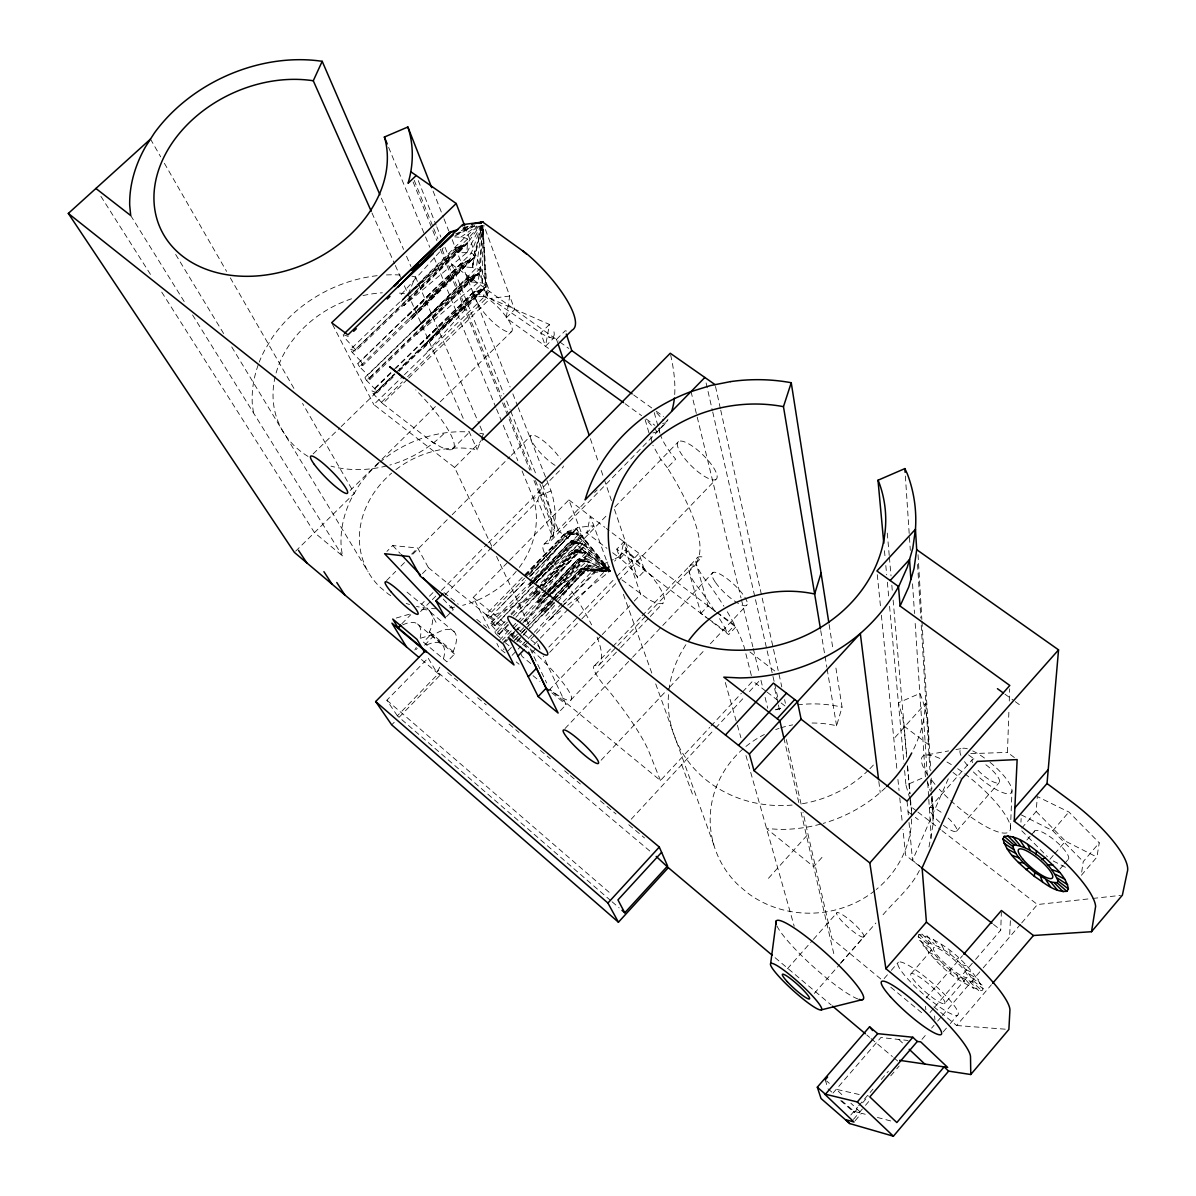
<?xml version="1.0" encoding="UTF-8"?>
<svg xmlns="http://www.w3.org/2000/svg" width="1196" height="1196" viewBox="0 0 1196 1196"><rect width="100%" height="100%" fill="white"/><g stroke="black" fill="none" stroke-linecap="round" stroke-linejoin="round"><path stroke-width="0.75" stroke-dasharray="5 3.75" d="M482.691 225.73L482.631 283.004L395.936 368.293M407.627 376.71L487.43 297.176L485.322 284.558L482.631 283.004L480.284 271.357L479.237 269.429L472.584 267.59L472.764 258.904L474.483 256.961L481.868 225.521M505.116 621.367L494.98 631.787L499.39 634.269L491.616 625.209A5.756 0.987 44.1 0 1 490.599 623.206L532.833 579.851M483.812 296.683L475.111 296.249L472.644 293.678L484.066 288.386L487.43 297.176L483.812 296.683L484.066 288.386L485.755 286.532L482.87 225.715L487.43 297.176L549.442 324.46L545.481 346.272L554.002 337.81M975.592 959.431L1000.753 930.114L1001.351 912.264M1014.372 757.531L1007.466 752.404L1008.931 710.215M1009.26 701.035L1009.678 688.866M1010.471 828.365L1011.995 790.676M1010.366 920.681L1009.588 937.066M480.284 271.357L482.511 225.685L479.237 269.429L417.195 327.106L367.815 375.021L370.013 379.296L365.019 377.383L467.113 278.384L478.968 273.45L480.284 271.357L369.728 377.786M461.133 264.436L469.774 260.279L461.282 263.509L357.903 363.435L362.926 365.378L472.764 258.904L462.538 266.708L410.392 320.334L472.764 258.904L462.015 262.866L461.133 264.436L462.538 266.708L472.584 267.59L474.02 254.912C469.041 249.665 458.457 256.034 455.198 249.351L467.427 243.281L403.755 305.668L466.933 252.55L467.427 243.281L479.476 226.433M1020.936 822.205L1021.145 818.557M414.1 330.559L467.501 280.626L478.968 273.45L478.415 282.301L416.761 334.491L469.4 281.778L478.968 273.45L482.631 283.004L469.4 281.778L467.501 280.626L467.113 278.384L475.649 275.11L414.698 329.917M1021.743 828.11L1036.185 811.486L1037.306 796.581L1068.925 812.024L1099.259 842.851L1096.926 857.083L1081.199 875.502L1083.232 861.598L1099.259 842.851M535.449 480.568L539.62 490.913L537.811 500.631L552.776 537.243C556.529 522.069 555.946 505.773 551.027 490.943L518.317 407.761M928.993 846.962L933.164 823.85L931.295 792.963M927.244 775.262L923.686 719.529L925.898 703.039L893.831 738.754M482.182 225.715L476.292 268.098L417.195 327.106M455.198 249.351L456.05 247.781L464.033 245.016L401.587 300.884M548.441 348.41L506.192 317.867L509.735 296.04L483.946 225.476M472.644 293.678L473.526 292.183L481.121 289.701L472.794 292.796L392.871 370.551M552.776 537.243L554.495 527.78L539.62 490.913L544.045 494.307M472.584 267.59L481.883 225.67M616.613 576.621L639.008 553.344L644.644 570.642L637.722 577.877A20.526 4.814 43.9 0 0 620.081 558.442L623.849 541.818L606.342 528.453M481.779 225.491L474.02 254.912L359.622 366.798L367.815 375.021M812.054 723.027A100.853 94.977 -7.7 0 1 836.602 725.778L842.059 707.15L835.436 664.916M534.433 579.641L570.537 541.13L580.284 537.916L581.45 536.57L576.233 528.692L566.829 531.682L524.82 574.738M546.079 593.336L577.743 559.429L587.326 556.319L588.492 555.034L587.789 553.853L581.002 548.291L574.17 550.31L540.682 584.769M481.42 225.506L471.254 253.283L360.758 361.057L362.926 365.378M918.199 936.438L919.006 934.3C945.139 941.282 970.419 965.082 983.157 988.808L982.006 990.707C955.589 982.663 931.729 960.373 918.199 936.438L928.275 944.556C937.5 960.986 953.93 976.355 972.049 981.781L982.006 990.707M395.951 469.609A90.866 77.65 -26 0 1 477.219 449.816L480.927 440.263M481.54 438.678L483.393 433.894L479.701 425.357M928.275 944.556L928.858 943.106C947.053 948.234 963.767 963.946 972.797 980.451L983.157 988.808M411.887 276.201A125.535 102.572 -25.5 0 1 415.416 276.784L408.12 294.291A103.648 84.677 -25.5 0 0 396.28 292.826M922.101 867.877L912.503 860.328L948.533 778.192M466.933 252.55L481.031 225.237M972.049 981.781L972.797 980.451M919.395 870.479C910.261 889.032 893.412 901.679 880.719 917.556M652.852 432.922L657.262 431.816L667.966 419.691L665.888 423.025L547.873 543.776A51.981 11.302 44 0 0 561.612 576.771A253.343 48.707 45 0 1 591.601 624.85M545.765 616.015L556.514 603.218M557.71 601.797L583.977 570.522L610.274 570.836L590.301 516.209L586.817 532.863L606.91 548.321M538.021 598.807L542.745 593.216M543.911 591.811L576.965 552.627L587.789 553.853L610.274 570.836L564.781 607.508M529.992 580.972L569.7 534.074L580.733 535.345L610.274 570.836L595.249 572.406L564.512 604.204M933.882 1006.853L956.636 1025.51L991.424 984.727M855.08 1120.772L861.494 1113.282L866.801 1114.672M943.181 1031.909L949.086 1024.987M950.282 1023.597L957.368 1015.284A39.797 7.176 41.2 0 0 919.874 972.871A39.797 7.176 41.2 0 0 906.792 977.865A39.797 7.176 41.2 0 0 957.368 1015.284M930.069 1012.474L933.657 1008.288M934.853 1006.897L974.396 960.822M944.481 1003.683A22.5 4.051 41.2 0 0 923.133 979.629A22.5 4.051 41.2 0 0 915.972 982.663A22.5 4.051 41.2 0 0 944.481 1003.683L967.086 977.341A22.41 4.395 41 0 0 945.946 953.197A22.41 4.395 41 0 0 938.412 956.695A22.41 4.395 41 0 0 967.086 977.341M1059.955 869.014L1063.364 865.052M1064.5 863.721L1067.908 859.745M850.819 1114.986L857.547 1107.152M858.728 1105.762L872.975 1089.152M881.288 1079.465L888.404 1071.168M840.653 1100.664L854.288 1112.489L857.846 1108.333M862.585 1102.817L868.505 1095.91M853.451 1119.381L864.274 1106.748M865.47 1105.343L870.284 1099.722M890.736 1075.847L895.55 1070.241M896.746 1068.835L899.153 1066.025M921.996 1039.339L926.81 1033.718M931.624 1028.112L934.031 1025.301M937.634 1021.085L941.222 1016.884M942.418 1015.494L982.006 969.268M983.202 967.878L1020.487 924.329M1021.698 922.923L1037.44 904.535L1090.991 898.63M926.078 998.032L962.526 955.664M1049.953 859.251L1053.527 855.08M1054.723 853.69L1065.487 841.192L1096.926 857.083M1021.354 814.91L1052.779 830.727L1068.925 812.024M833.044 1093.039L880.914 1037.515L908.063 1040.475M911.143 973.679L933.792 947.531M1026.856 840.041L1030.264 836.094M1031.4 834.778L1034.824 830.846M884.143 978.582L890.078 971.75M891.274 970.375L898.39 962.182M543.896 611.874L582.826 567.592L591.796 564.348L610.274 570.836L576.233 528.692L577.713 527.451L593.769 525.732L586.817 532.863L585.023 533.057M840.519 963.169L875.891 923.028M814.282 993.428L839.622 964.529M840.833 963.154L863.766 937.021A18.09 3.259 41.7 0 0 845.961 917.108A18.09 3.259 41.7 0 0 841.341 920.561A18.09 3.259 41.7 0 0 863.766 937.021M956.501 831.28L999.153 782.662M479.222 225.969L467.651 239.065L404.054 297.789L464.631 237.675L478.52 225.64M536.077 594.517L575.769 549.577L585.577 553.045L549.009 591.766M787.446 968.73L812.174 940.774M813.415 939.368L836.901 912.802M929.785 807.734L972.483 759.415M529.215 575.141L568.459 530.919L578.475 534.522L532.205 583.319M426.987 352.117L484.066 288.386L473.197 295.098L420.409 344.508M821.996 857.383L813.669 866.711L766.591 828.574L779.777 829.426A141.397 129.362 -10.9 0 0 821.398 823.895M768.46 878.313L808.018 834.27M401.123 294.62L443.327 247.841M459.189 252.177L467.427 243.281L455.751 250.771L401.004 301.586M715.343 611.425L623.849 541.818L616.807 549.099L728.708 634.628L735.764 627.018L734.748 625.119A214.443 51.144 44.3 0 0 725.658 609.093M600.99 635.883L549.771 689.464L660.461 780.54L709.751 727.362M711.007 726.002L741.356 693.276M742.611 691.916L752.718 681.017L765.649 691.004M631.219 819.2L714.326 729.47M715.582 728.11L744.435 696.969M749.444 691.542L760.731 679.358L762.928 688.373M541.16 611.291L551.147 600.676M552.388 599.346L581.854 567.921L610.274 570.836L581.45 536.57L536.107 582.631M561.896 603.397L527.421 639.471M563.167 602.051L592.439 570.926L610.274 570.836L580.284 537.916L536.092 583.439M560.52 608.017L549.158 620.111L563.361 608.659M561.776 606.671L594.606 571.703L610.274 570.836L584.665 544.972L580.284 537.916L582.601 544.001L610.274 570.836L581.42 569.73L581.077 568.848L610.274 570.836L583.424 547.424L581.002 548.291L585.577 553.045L573.99 550.878L533.326 593.978M601.125 760.208L668.459 688.462M669.73 687.102L705.296 649.204M710.379 643.792L747.231 604.533M523.833 621.173L587.789 553.853M700.946 613.399L708.047 605.849L696.341 564.019L688.956 571.778L700.946 613.399L706.866 617.689M423.952 345.375L474.722 291.675M525.223 576.053L566.829 531.682L578.475 534.522L576.233 528.692L529.394 577.04L577.713 527.451L529.514 576.711M522.248 577.384L486.099 614.415L490.554 616.867L546.168 590.824M536.077 582.557L580.733 535.345M537.273 602.679L544.823 594.666M547.753 593.096L502.35 640.114M529.29 585.068L533.147 581.002M565.005 728.558L631.383 658.562M632.654 657.217L713.07 572.406M411.185 316.97L463.241 262.343M541.429 610.334L581.854 567.921L610.274 570.836L554.495 527.78M554.346 602.216L531.159 626.33M555.632 600.87L591.586 563.137L610.274 570.836L581.42 569.73M594.965 665.275L611.515 647.903M612.786 646.573L640.802 617.166M642.073 615.835L697.956 557.172M660.461 780.54L648.456 750.445A217.597 37.569 44.1 0 0 609.332 691.408A45.926 8.821 43.4 0 1 598.598 665.619L616.508 646.812M617.794 645.466L702.112 556.902A45.194 11.96 43.2 0 0 709.796 585.307A214.443 51.144 44.3 0 1 723.909 606.252M560.431 710.633L566.171 704.594L543.223 655.976M570.746 700.138L619.483 648.89M620.769 647.544L648.98 617.869M650.265 616.523L663.092 603.038M470.85 281.972L478.968 273.45L468.294 281.389L366.634 380.552L374.841 388.82L376.904 392.946L371.941 390.913L391.555 371.821M540.099 591.572L515.939 616.493M541.369 590.241L584.665 544.972M546.467 592.409L537.542 601.738L546.961 592.872M547.738 591.063L578.341 559.04L591.586 563.137L591.796 564.348L559.489 597.731M552.971 600.556L528.617 625.837M554.226 599.241L589.583 562.195L584.62 557.366L548.306 591.601M602.261 634.538L632.998 602.38M634.269 601.05L640.667 594.352L625.418 549.891L614.565 561.133M533.595 592.962L537.452 588.925M538.738 587.595L574.783 549.921L585.577 553.045L574.17 550.31L574.349 551.79L576.965 552.627M542.715 585.636L582.601 544.001L577.533 538.992L529.559 584.067L571.15 540.727L582.601 544.001L570.716 542.55L570.372 541.683L582.601 544.001L572.122 540.383M525.463 574.977L567.457 531.263L578.475 534.522L573.781 529.574M547.992 592.962L537.841 603.517L545.615 595.638M549.263 591.631L578.475 561.268L589.583 562.195L579.298 558.711M521.232 633.312L551.805 601.648M553.06 600.332L581.989 570.193L583.977 570.522M545.271 612.427L554.286 603.038L528.512 629.739M559.444 597.671L590.361 565.514L610.274 570.836L588.492 555.034L550.609 593.665M548.829 647.066L615.342 577.952M549.682 652.358L580.598 620.201M581.884 618.855L715.851 479.491A26.671 7.983 44.2 0 0 694.188 447.424A26.671 7.983 44.2 0 0 681.75 454.555A26.671 7.983 44.2 0 0 715.851 479.491M529.873 585.92L533.76 581.899M535.061 580.568L571.299 543.029L579.298 543.567L533.625 584.5M542.894 585.532L574.947 552.268L582.721 552.761L574.349 551.79M537.467 595.055L540.024 592.409L515.895 617.271M533.969 644.719L539.082 639.412M540.368 638.081L568.504 608.899M569.789 607.568L609.452 566.441M532.325 652.283L536.002 648.456M501.288 605.849L525.672 580.688M550.354 594.576L521.307 624.566M551.625 593.261L587.326 556.319L610.274 570.836L581.256 568.294L554.705 595.713M505.878 641.699L509.75 637.692M511.036 636.362L520.081 627.033M525.253 621.696L551.087 595.04M552.373 593.709L589.837 555.049L568.877 499.898L509.406 560.565M513.832 637.931L518.974 632.624M520.245 631.309L525.388 626.001M526.674 624.671L553.449 597.028M514.818 639.935L519.946 634.628M514.4 640.518L520.858 633.85M522.159 632.52L527.331 627.167M516.971 640.996L522.129 635.659M523.414 634.329L529.873 627.661M507.896 651.043L511.768 647.051M516.926 641.714L527.227 631.069M512.067 655.378L521.022 646.094M522.308 644.779L526.15 640.802M524.865 645.257L535.09 634.672M536.376 633.342L563.241 605.535M612.651 552.731L620.081 558.442L627.063 551.207L623.849 541.818L626.898 551.236A20.496 4.919 43.9 0 1 638.589 562.045L640.189 563.959A20.496 4.919 43.9 0 1 644.644 570.642L645.167 571.942M511.44 614.864L539.396 586.1M500.152 637.812L496.026 633.835L507.388 622.129M513.368 615.94L536.286 592.349M499.405 633.506L508.3 624.342M499.39 634.269L508.27 625.119M499.315 640.279L510.991 628.244M512.292 626.913L516.179 622.892M517.479 621.561L577.743 559.429L589.583 562.195L577.578 559.967L579.312 561.507L586.324 561.791L548.306 595.997M714.789 611.096A214.667 50.157 44.3 0 0 702.441 593.052C696.64 585.412 688.941 577.578 688.537 567.457L690.451 565.05L694.577 564.826A249.501 64.808 45.5 0 0 667.383 467.786L675.68 459.234A51.039 15.279 44.2 0 1 660.476 434.955M503.68 641.953L506.207 639.367M507.463 638.066L512.501 632.863M503.695 642.73L506.222 640.129M511.245 634.941L513.757 632.34M515.013 631.054L520.051 625.867M511.17 635.076L516.089 630.008M490.554 616.867L526.808 579.686M421.47 659.534L436.675 672.361L440.532 668.415M420.424 638.275L436.091 633.461A32.8 14.905 -49.7 0 1 453.09 651.551L454.51 654.077L446.96 661.822L423.414 642.117L430.949 634.448L429.469 631.892A32.561 15.264 -49.7 0 0 420.917 609.87M610.648 900.543L397.356 715.806L438.872 673.213L650.534 851.627M391.69 724.851L394.231 722.249M399.329 717.017L440.068 675.217L438.872 673.213M534.134 578.505L570.537 541.13L582.601 544.001M491.616 625.209L530.919 584.635M490.599 623.206L495.024 625.643L533.521 585.263M495.024 625.643L533.491 586.115M510.916 613.907L607.045 515.057M614.849 507.044L678.491 441.608M397.356 715.806L386.861 700.213L427.914 658.278M544.09 544.18L586.817 500.466M594.576 492.528L597.178 489.882M494.995 624.835L487.191 616.538L524.536 578.251M446.497 616.643L453.299 609.706L449.935 603.487M416.163 649.503L417.255 648.411M424.565 645.212L436.091 633.461M489.269 628.662L473.197 597.492L508.106 561.881M541.474 602.993L549.308 594.995M436.032 622.324L429.454 610.633L431.831 608.211M445.181 594.651L492.154 546.976M493.455 545.66L537.811 500.631M401.811 623.774L410.736 614.729M421.605 604.144L424.221 601.483M429.469 596.176L433.401 592.199M420.558 611.56L430.994 600.99M432.309 599.659L436.211 595.698M441.429 590.405L487.086 544.135M488.387 542.82L562.733 467.457A22.5 5.621 44.9 0 0 563.316 465.977M546.916 594.322L579.312 561.507M541.743 612.128L582.841 570.417M422.472 573.602L428.392 567.637L417.718 548.007L392.737 545.555L386.936 551.371M532.444 583.334L572.151 543.283L579.298 543.567L570.372 541.683M543.089 585.591L575.799 552.507M423.115 348.499L484.066 288.386L474.005 295.861L399.673 368.727M569.7 534.074L568.519 533.954L525.821 576.935L567.637 533.715L575.56 534.208L567.024 533.207L566.65 532.265L578.475 534.522M411.663 554.092L417.718 548.007M386.517 580.598L395.712 571.374M400.959 566.097L404.906 562.15M412.784 554.241L450.877 515.999M452.193 514.684L509.989 456.663M511.29 455.347L530.994 435.568M491.78 546.318L454.585 467.457L480.762 441.339M396.429 372.285L485.322 284.558L482.84 225.715M408.658 378.13L490.3 298.447L540.816 332.996A28.54 8.267 46.1 0 0 548.65 336.958L556.514 339.38L565.2 330.754L566.5 331.083M452.088 449.427L469.221 432.399M549.442 324.46L540.816 332.996L545.481 346.272M350.189 490.495L380.657 460.505M381.987 459.189L438.932 403.097M440.263 401.796L511.783 331.352M295.651 551.177L354.3 493.35L302.558 403.426M506.192 317.867L514.669 309.54L509.735 296.04L490.3 298.447M407.358 379.401L382.675 403.575L373.586 394.142A7.52 1.57 45.7 0 1 371.941 390.913M409.092 318.928L462.538 266.708M484.066 288.386L396.609 373.75M454.585 467.457L373.81 404.592L403.112 376.007M404.442 374.707L489.687 291.57L465.394 227.689M381.584 402.14L402.424 381.808M374.841 388.82L394.62 369.579M373.586 394.142L394.456 373.81M376.68 391.511L395.114 373.571M313.158 453.867L339.873 427.854M341.204 426.553L397.266 371.956M398.612 370.655L476.038 295.233M376.904 392.946L395.293 375.036M370.013 379.296L478.968 273.45M420.349 343.805L473.526 292.183M414.025 329.842L467.83 277.771M360.758 361.057L352.357 352.581A7.535 1.615 46.1 0 1 350.652 349.262L456.05 247.781M350.652 349.262L355.69 351.086L355.376 349.486L468.757 241.099L467.651 239.065L464.631 237.675L454.764 236.898M352.357 352.581L456.573 251.579L467.427 243.281L355.69 351.086M407.522 315.445L462.015 262.866M425.372 344.089L485.755 286.532M412.59 315.55L474.483 256.961M407.597 316.192L461.716 265.916L472.764 258.904L463.674 267.112M538.798 604.548L546.946 597.208M455.751 250.771L464.033 245.016L455.332 248.439M460.834 237.137L476.86 226.059M467.501 280.626L475.649 275.11L466.963 279.266M942.657 966.443L945.064 965.187M955.903 959.536L958.474 958.205M454.884 236.016L474.513 226.149M456.603 234.326L474.543 225.88M547.858 590.047L613.354 559.504M615.043 558.726L618.407 557.157M455.616 233.968L474.229 225.76M909.857 798.554L905.955 785.204L925.375 776.727L915.015 620.978M519.318 567.412A90.866 77.65 -26 0 0 533.924 500.063L533.446 498.538L551.027 490.943M461.237 230.708L472.794 226.044M462.523 229.109L472.599 225.566M463.315 228.301L470.357 226.014M775.726 709.677L782.857 707.509M463.196 227.883L470.282 225.76M396.235 618.033L410.258 613.952M775.651 709.871L782.692 707.897M927.887 775.083A57.348 15.055 40.7 0 1 926.616 754.93L948.607 750.909M955.948 749.563L963.273 748.218M1092.83 898.435L1120.532 895.385M970.778 753.644L1007.466 752.404M956.636 1025.51L1005.268 1029.188M589.643 570.656L595.249 572.406M577.907 560.804L586.324 561.791L577.578 559.967M348.275 336.495L343.865 334.745M926.616 754.93L933.418 755.992A57.348 15.055 40.7 0 1 942.523 759.684M587.969 566.336L610.274 570.836L584.62 557.366M934.928 959.147L939.727 960.164M961.39 964.709L966.518 965.785M859.221 1094.504L836.258 1089.302L842.896 1095.611M841.67 1100.649L853.989 1111.308L861.494 1113.282L850.864 1103.19M877.401 1117.453L893.307 1121.624M568.519 533.954L567.024 533.207M572.151 543.283L570.716 542.55M928.231 952.061L935.108 955.275M966.099 969.717L973.439 973.14M1053.242 860.956L1068.043 868.655M382.675 403.575L431.352 441.339A29.018 6.234 45.4 0 0 438.827 445.824L440.278 446.676A66.258 14.397 45.6 0 0 452.208 437.616A66.258 14.397 45.6 0 0 415.745 389.896M431.352 441.339L438.827 445.824M922.998 945.647L931.52 950.865M969.732 974.217L978.732 979.718M621.965 579.881L648.217 599.151A50.337 11.99 43.9 0 0 650.355 574.842L625.418 549.891M919.575 940.325L929.172 947.202M972.019 977.88L982.051 985.056M451.864 264.391L558.457 341.01M559.937 342.071L568.818 348.455M633.641 394.964L651.745 407.956M625.03 403.695L641.609 415.655M708.047 605.849L715.462 611.201M716.957 612.277L734.748 625.119L727.572 632.744L728.708 634.628M656.185 411.17L663.541 416.492M1004.894 694.114L1013.819 700.587M1015.299 701.663L1019.725 704.893M708.346 618.766L727.572 632.744A214.667 50.157 44.3 0 0 718.392 616.777M646.094 418.899L654.885 425.313M968.566 754.87L974.381 759.236M921.234 625.433L928.365 744.495A134.789 124.563 -10 0 0 921.727 697.926L919.829 693.456L898.405 702.785L902.681 717.226L903.892 726.032L928.365 744.495L929.89 769.536M952.988 772.452L960.253 777.953M716.808 612.531L735.764 627.018L737.229 630.068A214.443 51.144 44.3 0 1 744.331 647.679L751.402 675.755M568.877 499.898L604.892 527.346M749.967 651.984L775.053 671.195M767.085 692.11L777.146 699.884M781.123 702.964L784.935 705.924M916.51 810.978L910.963 806.687L910.485 801.185M917.9 812.054L940.505 829.531M941.97 830.667L1037.44 904.535M908.033 811.68L913.879 816.225M915.344 817.361L918.259 819.619M919.739 866.323L905.566 855.155L902.95 829.291M993.517 924.418L1000.753 930.114M505.041 652.866L499.405 648.367L496.878 643.448M517.315 628.752L538.469 645.915L540.054 649.264M473.197 597.492L507.822 625.598M490.749 616.658L530.127 648.695A51.069 8.806 43.9 0 1 570.283 693.889A51.069 8.806 43.9 0 1 549.771 689.464M428.392 567.637L526.345 647.35L524.087 642.701M530.77 663.541L522.189 656.529L519.782 651.671M444.03 592.603L458.247 604.219M476.711 619.334L486.667 627.466M505.131 642.581L509.391 646.064M516.268 661.941L519.064 664.229M533.027 675.695L540.009 681.436M551.894 692.873L566.171 704.594M880.794 978.986L831.938 938.681L803.009 812.413M890.781 987.223L923.611 1014.313M407.044 592.125L429.454 610.633M430.336 612.068L454.226 631.817M378.474 463.495A110.047 94.05 -26 0 0 357.096 488.357L350.832 499.554A110.047 94.05 -26 0 0 341.219 547.349L342.46 555.916L314.458 532.624L160.772 290.613M429.469 631.892L453.09 651.551M430.949 634.448L454.51 654.077M417.524 623.983L441.384 643.867M447.723 672.556L457.709 680.943M477.667 697.716L486.234 704.907M509.048 724.088L519.019 732.475M540.413 750.445L550.399 758.832M564.647 770.822L568.937 774.425M570.357 775.621L580.344 784.008M600.302 800.782L615.985 813.968M628.812 824.747L644.509 837.933M775.083 957.682L831.145 1004.924M866.756 1034.959L869.612 1037.351M871.032 1038.562L892.395 1056.576M893.831 1057.772L898.106 1061.375L897.897 1060.09M428.303 658.353L436.675 672.361L440.068 675.217M826.6 1080.975L829.351 1083.352M386.861 700.213L610.902 893.831M612.068 901.769L619.124 907.884M827.991 1088.809L832.102 1092.352M919.006 934.3L928.858 943.106M948.129 818.094L949.818 819.679A17.82 4.395 40.9 0 1 956.531 831.265A17.82 4.395 40.9 0 1 943.39 825.345M898.839 1039.459L902.726 1043.151M921.967 934.046L930.922 942.971M969.836 981.781L978.732 990.662M1036.185 811.486L1065.487 841.192M1052.779 830.727L1083.232 861.598M1021.818 830.801L1047.382 856.665M392.737 545.555L400.301 553.584M443.208 599.017L453.299 609.706M656.694 412.844L663.586 420.484M657.262 431.816L645.765 419.093M926.915 935.735L934.33 944.152M966.323 980.481L973.574 988.703M667.383 467.786L660.132 458.412L652.881 445.196M934.973 784.352L930.428 778.417L931.191 791.139M933.523 939.279L938.875 946.604M961.748 977.954L966.891 984.996M355.376 349.486L345.001 338.184A7.924 1.719 46.2 0 1 343.192 334.641M100.898 196.323L150.786 274.901M130.708 215.549L184.707 302.364M192.571 314.982L342.46 555.916M175.663 254.464L224.011 334.177M231.74 346.93L368.069 571.718M150.472 139.08L160.683 156.84M164.39 163.284L226.597 271.402M230.305 277.861L295.173 390.584M332.488 324.385L373.81 404.592M941.372 944.451L944.242 950.162M956.441 974.396L959.177 979.808M511.768 635.48L513.368 638.724M530.127 648.695L546.632 682.946M496.534 556.394L529.783 626.868M537.692 643.642L540.069 648.681M371.986 212.948L394.575 263.778M395.323 265.482L400.6 277.337M404.368 285.814L463.704 419.392M468.952 431.233L477.219 449.831M381.389 198.117L403.575 249.426M406.535 256.258L410.976 266.514M415.416 276.784L478.953 423.653M388.625 147.377L424.819 235.178M425.537 236.898L429.798 247.228M434.058 257.544L495.817 407.313M496.534 409.032L517.823 460.669M522.084 471L533.446 498.538M414.235 180.327L433.042 226.911M433.744 228.645L437.915 238.991M442.101 249.351L501.303 396.011M504.099 402.917L508.973 414.997M509.675 416.716L531.263 470.207M413.113 181.956L436.869 240.635M440.367 249.261L501.857 401.123M502.559 402.858L529.813 470.163M533.999 480.508L554.271 530.561M418.286 180.656L436.106 225.087M436.779 226.791L440.89 237.047M445.002 247.303L503.845 394.037M506.611 400.959L510.079 409.6M510.782 411.319L536.421 475.29M539.889 483.932L558.786 531.099M433.101 191.121L443.327 217.119M444 218.853L448.769 230.978M452.178 239.649L510.124 386.966M512.86 393.888L517.629 406.027M681.705 764.678L692.559 794.443M623.37 594.292L652.538 675.112M655.707 683.903L713.877 845.064M616.807 549.099L620.081 558.442M590.361 438.678L598.209 461.656M601.214 470.506L603.636 477.578M604.234 479.342L611.47 500.556M614.475 509.406L637.722 577.877M556.514 339.38L557.635 342.669M825.225 1079.779L827.542 1087.299M645.122 419.572L649.637 435.239M725.299 682.482L736.885 723.46M737.394 725.239L740.922 737.708M745.945 755.528L794.204 926.242M654.227 412.545L658.099 426.568M658.592 428.318L660.043 433.58M853.989 1111.308L854.288 1112.489M691.034 391.6L741.012 597.91M741.445 599.734L752.852 646.782M753.286 648.591L759.415 673.931M765.111 697.403L767.727 708.226M783.858 738.007L799.391 805.072M801.066 812.323L834.449 956.456M774.634 688.567L777.968 703.128M778.387 704.952L780.061 712.248M786.31 739.562L801.335 805.132M706.103 382.929L712.308 410.183M712.726 411.992L774.246 681.989M774.634 683.723L777.789 697.552M715.507 386.472L720.321 408.329M720.725 410.153L778.192 670.582M779 674.23L781.795 686.938M784.606 699.645L785.413 703.278M820.74 630.621L824.702 654.406M825.016 656.245L826.84 667.219M827.139 669.057L836.587 725.793M829.112 624.506L832.85 648.382M910.081 800.184L911.487 810.454L910.186 795.549M253.447 412.829L252.266 403.441A125.52 102.557 -25.5 0 1 258.62 363.734M878.821 781.451L880.211 792.559M650.923 436.495L651.641 442.191M877.281 574.678L880.63 607.867M881.362 615.237L896.985 770.164M897.927 779.403L899.048 790.481M899.781 797.882L902.203 821.906M925.51 1006.329L925.824 1009.768M884.457 550.713L885.145 558.128M885.817 565.559L886.67 574.827M887.357 582.243L888.718 597.073M889.57 606.357L903.952 763.227M904.625 770.553L905.955 785.204M907.061 801.156L908.362 815.283M909.02 822.489L912.503 860.328M887.283 533.102L889.226 555.437M889.39 557.291L891.02 575.904M891.827 585.218L892.47 592.663M893.128 600.108L906.777 756.47M907.585 765.769L910.021 793.696M903.892 726.032L906.628 757.188M907.435 766.352L909.842 793.845M934.614 1016.017L934.898 1019.695M905.372 476.038L909.319 535.494M909.453 537.348L910.32 550.369M912.533 583.812L914.521 613.548M927.722 782.692L928.664 797.568M928.784 799.421L931.28 838.441M918.035 554.69L921.847 619.468M921.967 621.307L930.787 770.777M931.221 778.103L931.878 789.091M932.312 796.416L933.074 809.244M917.571 564.452L920.8 618.033M949.878 950.91L950.043 954.572M950.76 970.046L950.91 973.484M911.487 810.44A100.853 94.977 -7.7 0 1 911.696 817.317M911.666 819.051A100.853 94.977 -7.7 0 1 876.264 889.495M874.844 890.646A100.853 94.977 -7.7 0 1 748.532 893.681L739.023 885.773A100.853 94.977 -7.7 0 1 764.379 734.494M775.681 729.575A100.853 94.977 -7.7 0 1 779 728.409M780.689 727.871A100.853 94.977 -7.7 0 1 792.694 724.881M873.349 765.051A116.745 106.788 -10.9 0 1 869.612 769.013M868.311 770.299A116.745 106.788 -10.9 0 1 798.749 804.295M792.111 805.058A116.745 106.788 -10.9 0 1 668.594 693.276M668.953 689.957A116.745 106.788 -10.9 0 1 687.939 641.699M542.491 484.724A436.032 91.569 47 0 1 547.873 543.776M377.159 275.678A125.535 102.572 -25.5 0 0 271.656 338.498L264.316 350.862A125.52 102.557 -25.5 0 0 259.233 362.104M386.443 274.931A125.535 102.572 -25.5 0 1 401.123 275.05M366.634 380.552A7.34 1.54 45.8 0 1 365.019 377.383M797.553 704.848A122.156 115.04 -7.7 0 1 842.059 707.15M516.194 571.404A90.866 77.65 -26 0 1 462.658 605.34M454.615 607.12A90.866 77.65 -26 0 1 449.756 607.882M436.57 608.719A90.866 77.65 -26 0 1 416.477 606.432M409.555 604.533A90.866 77.65 -26 0 1 406.206 603.382M390.703 595.623A90.866 77.65 -26 0 1 387.908 593.709L380.149 587.266A90.866 77.65 -26 0 1 391.645 473.108M443.686 433.864A103.648 84.677 -25.5 0 1 389.851 465.065M386.652 465.917A103.648 84.677 -25.5 0 1 330.993 466.156M307.985 456.394A103.648 84.677 -25.5 0 1 276.156 372.823A103.648 84.677 -25.5 0 1 352.566 298.462M363.001 295.591A103.648 84.677 -25.5 0 1 382.361 292.796M379.73 462.404A110.047 94.05 -26 0 1 468.847 431.98M479.805 433.251A110.047 94.05 -26 0 1 483.378 433.909M553.942 331.815A28.525 8.267 46.1 0 1 548.635 336.943M503.965 649.697A5.816 0.972 44 0 1 503.546 648.875M923.686 719.529A141.397 129.362 -10.9 0 1 912.503 751.432M885.474 787.745A141.397 129.362 -10.9 0 1 823.162 823.401M496.026 633.835A5.92 1.002 44.1 0 1 494.98 631.787M939.862 822.414A17.82 4.395 40.9 0 1 929.486 808.197A17.82 4.395 40.9 0 1 942.852 813.534M985.863 764.737A17.701 4.904 40.6 0 1 998.615 782.961A17.701 4.904 40.6 0 1 976.071 768.131M972.512 762.674A17.701 4.904 40.6 0 1 976.041 759.251M990.049 762.345A33.339 9.239 40.6 0 1 1010.5 793.292A33.339 9.239 40.6 0 1 972.901 771.435M967.594 765.604A33.339 9.239 40.6 0 1 964.395 761.448M960.881 755.364A33.339 9.239 40.6 0 1 967.37 748.801M972.752 750.909A33.339 9.239 40.6 0 1 984.532 758.1M487.191 616.538A6.04 1.046 44.2 0 1 486.099 614.415M597.088 637.094A253.343 48.707 45 0 1 598.598 665.619M857.831 998.944A58.514 9.269 42 0 1 810.918 964.529A58.514 9.269 42 0 1 776.144 923.985M359.622 366.798A7.714 1.645 45.9 0 1 357.903 363.435M659.654 431.965A51.039 15.279 44.2 0 1 659.445 427.809M662.644 423.519A51.039 15.279 44.2 0 1 665.888 423.025M426.703 645.063A32.711 14.875 -49.5 0 1 442.221 662.135M439.814 667.219A32.711 14.875 -49.5 0 1 436.675 672.361M402.693 624.94A32.486 15.234 -49.4 0 1 420.2 637.528M416.268 647.425A32.486 15.234 -49.4 0 1 414.818 649.996M670.627 354.883A427.839 123.457 48.3 0 1 674.649 395.173M555.064 465.349A22.5 5.621 44.9 0 1 532.908 443.163A22.5 5.621 44.9 0 1 537.946 437.123A22.5 5.621 44.9 0 1 560.401 458.95M931.385 796.611A122.127 115.025 -7.7 0 1 933.164 823.85M927.079 780.868A122.127 115.025 -7.7 0 1 930.219 791.303M957.682 768.699A57.348 15.055 40.7 0 1 1009.334 831.519A57.348 15.055 40.7 0 1 939.294 789.24M946.993 762.046A57.348 15.055 40.7 0 1 953.347 765.844M1034.092 832.237A22.036 5.89 39.9 0 1 1056.576 841.909A22.036 5.89 39.9 0 1 1065.965 860.088M537.766 590.854L533.924 594.846L537.841 590.884M583.424 547.424L545.137 587.116L584.889 546.228L583.424 547.424M478.34 304.442A25.445 7.041 46.2 0 0 510.079 332.219A25.445 7.041 46.2 0 0 493.47 303.022A25.445 7.041 46.2 0 0 478.34 304.442M715.627 582.587A23.606 6.249 43.2 0 0 746.05 605.669A23.606 6.249 43.2 0 0 727.228 578.789A23.606 6.249 43.2 0 0 715.627 582.587"/><path stroke-width="1.5" d="M963.737 954.259L1001.411 910.485L1033.419 935.511L1091.5 931.714L1095.626 906.374A75.662 19.42 40.1 0 0 1037.41 838.77L1014.238 821.218L1017.138 759.58L977.296 761.418L961.719 779.059L922.101 867.877L926.422 922.146L885.892 968.715L908.796 987.537A79.848 13.47 41.4 0 1 970.509 1056.89L970.778 1074.516L948.622 1071.123L944.137 1066.892L896.836 1122.551L869.821 1096.911L917.302 1041.477L920.681 1041.851L947.681 1067.415L899.691 1060.344M1034.405 876.414C1022.341 865.844 1007.331 855.155 1002.966 838.949L1004.192 836.348C1020.083 834.838 1033.03 849.01 1045.065 857.622C1054.065 866.711 1066.01 875.681 1068.402 888.942L1066.862 891.319C1054.483 892.575 1044.183 882.648 1034.405 876.414L1034.719 872.512C1026.392 865.216 1015.987 857.846 1013.027 846.633L1013.894 844.869C1032.537 847.217 1050.895 863.871 1058.071 881.048L1057.04 882.708L1050.776 882.095L1034.719 872.512M1036.14 854.751L1036.469 850.595M1014.238 821.218L1047.023 783.53L1058.55 649.862L916.689 549.667L915.463 529.245A169.01 147.975 -13 0 0 907.301 473.81L904.879 468.593L877.999 480.239L883.784 543.298M464.736 225.969L456.214 203.514L416.238 175.528L408.045 183.287C413.532 165.108 413.921 145.06 407.866 127L384.365 137.047L384.977 138.826A121.289 92.795 -25 0 1 271.866 274.048A121.289 92.795 -25 0 1 155.854 180.103A121.289 92.795 -25 0 1 313.277 80.76L322.202 61.325L379.909 194.694M770.643 963.498L776.279 920.905M916.689 549.667L914.058 568.414L908.751 586.922L900.08 606.058L1009.798 685.472L907.061 801.156L801.096 719.2L797.463 701.633L773.378 683.095L725.449 735.002M449.068 233.818L449.965 232.188L457.889 229.483M821.054 573.078L814.655 594.008A116.745 106.788 -10.9 0 0 688.941 640.323M820.441 628.782L783.47 406.655L791.244 382.735A169.01 147.975 -13 0 0 730.606 381.599M970.778 1074.516L1008.871 1029.457L1009.917 1010.381A79.325 15.578 41 0 0 949.4 940.564L926.422 922.146M1091.5 931.714L1122.371 895.176L1127.29 871.884A75.258 21.005 39.7 0 0 1070.256 800.767L1047.023 783.53M917.302 1041.477L912.832 1037.246L877.715 1033.658L869.567 1026.811L817.317 1087.194L821.039 1098.526L849.848 1123.597L893.397 1136.2L948.622 1071.123M992.62 983.321L1033.419 935.511M849.848 1123.597L845.707 1119.665L854.019 1122.027L824.537 1094.011L857.323 1101.95L912.832 1037.246M877.715 1033.658L825.419 1094.235L817.317 1087.194M825.225 1079.779L827.632 1076.998M1014.866 807.838L1048.234 769.566M885.892 968.715L869.821 862.944L1058.55 649.862M869.821 862.944L754.003 770.643L801.096 719.2M621.95 910.335L624.775 912.787L667.577 865.994L659.31 847.052L397.984 627.646L392.737 619.05L416.941 639.337L424.58 652.134M422.726 649.024L425.462 650.729L375.664 701.544L391.69 724.851L618.437 922.206L668.31 867.668L656.215 856.411M900.08 606.058L898.51 586.518L876.907 570.985L915.463 529.245L912.772 548.291L907.345 567.083L899.257 585.307C889.271 603.576 875.98 619.782 860.313 633.476A169.025 148.005 -13 0 1 739.577 677.923L723.789 677.145L777.176 718.676L794.742 699.54M618.437 922.206L607.912 903.025L659.31 847.052M754.003 770.643L749.384 754.003L860.313 633.476L878.597 779.613M661.612 852.314L617.943 899.915L624.775 912.787M738.5 745.347L786.505 693.187M890.168 580.523L909.543 559.489L910.889 579.447M538.155 696.55L508.719 637.603L529.858 654.84L558.128 713.04L538.155 696.55L546.183 688.178L528.692 652.164M397.805 287.234L451.221 231.635M528.303 676.742L536.481 668.22M517.943 656.066L523.953 649.847M704.848 377.473L585.113 499.883A169.01 147.975 -13 0 1 691.064 391.6L710.529 385.56L730.577 381.599M435.927 600.826L514.026 664.991L503.367 644.136L420.095 575.994L409.241 556.514L384.604 553.688L445.361 617.809L435.927 600.826L442.879 593.769M400.54 625.06L397.984 627.646A32.486 15.234 -49.4 0 1 401.138 625.747M482.078 440.038L571.778 350.592L566.306 334.058M471.852 429.768L572.017 330.216A65.032 19.42 46.4 0 0 526.674 253.731L482.691 222.037L462.643 224.624L347.961 334.85L331.651 322.756L456.214 203.514M344.538 333.355L449.218 232.861L456.274 230.574M353.657 331.322L356.348 328.736M387.28 299L389.971 296.414M394.097 285.754L449.965 232.188M399.18 285.635L432.952 253.926M439.709 247.572L453.224 234.894M394.202 286.532L398.253 282.794M411.798 270.311L418.555 264.077M418.705 657.202L294.395 552.417L68.322 213.426L150.472 139.08M1026.138 869.627L1028.994 867.818M1042.015 859.565L1045.065 857.622M479.387 223.368L482.691 222.037L471.777 224.205M479.327 223.218L482.691 222.037L479.342 222.964M821.413 1009.843A34.385 4.874 42.2 0 0 787.222 972.767A34.385 4.874 42.2 0 0 779.643 977.267A34.385 4.874 42.2 0 0 821.413 1009.843L862.869 999.512M1018.499 862.451L1023.701 862.839M1047.457 864.663L1053.018 865.097M1011.995 855.349L1019.201 857.936M1052.061 869.701L1059.731 872.452M1007.032 848.786L1015.778 853.391M1055.5 874.321L1064.739 879.18M1003.952 843.195L1013.67 849.549M1057.548 878.193L1067.699 884.816M410.751 171.701L416.238 175.528M715.103 384.649L670.253 353.254L541.923 483.244L389.582 366.619L401.168 376.142A66.258 14.397 45.6 0 1 403.8 378.489M571.778 350.592L632.131 393.888M623.52 402.604L551.401 350.548M997.434 688.687L1003.414 693.022M1002.966 838.949L1013.027 846.633M1058.071 881.048L1068.402 888.942M777.176 718.676L779.867 720.769L783.858 738.007M95.904 188.46L130.708 215.549L129.691 205.159A146.884 112.394 -25 0 1 145.538 146.734L154.448 132.92A146.884 112.394 -25 0 1 322.187 61.325M921.159 867.444L992.067 923.282M68.322 213.426L749.384 754.003M546.183 688.178L549.039 690.526M872.617 1030.533L869.567 1026.811M668.31 867.668L772.242 955.275M832.566 1006.135L865.336 1033.748M375.664 701.544L607.912 903.025M1004.192 836.348L1013.894 844.869M1057.04 882.708L1066.862 891.319M522.562 250.562L526.375 253.986M909.214 1049.296L924.777 1064.036M857.323 1101.95L893.397 1136.2M1007.54 835.585L1016.241 844.376M1054.543 883.052L1063.184 891.782M401.572 554.914L420.499 574.962M423.025 577.638L440.681 596.341M1050.776 882.095L1057.668 890.362M1012.848 836.752L1019.919 845.213M298.477 550.28L306.834 562.912M1019.769 839.786L1024.688 847.321M1045.977 879.912L1050.716 887.148M323.922 571.673L332.04 584.156M336.794 582.512L344.777 594.905M406.535 646.931L391.929 623.161L426.18 651.925L425.462 650.729M877.999 480.239L879.03 482.496A139.543 122.156 -13.1 0 1 763.571 648.277A139.543 122.156 -13.1 0 1 608.674 525.343A139.543 122.156 -13.1 0 1 783.47 406.655M313.277 80.76L371.238 211.258M384.365 137.047L387.205 143.939M1027.827 844.511L1030.219 850.565M1040.505 876.638L1042.777 882.394M407.866 127L431.726 187.652M589.165 435.135L558.203 344.313M791.244 382.735L828.828 622.668M904.879 468.593L905.118 472.315M462.643 224.624L462.673 226.014M776.144 923.985A58.514 9.269 42 0 1 827.228 954.288A58.514 9.269 42 0 1 859.177 999.393M674.395 398.029A427.839 123.457 48.3 0 1 671.808 410.841M911.726 752.957A141.397 129.362 -10.9 0 1 886.744 786.505M482.691 222.037L479.162 223.174L482.691 222.037M890.437 996.746A39.916 6.728 41.4 0 0 940.818 1034.675A39.916 6.728 41.4 0 0 903.01 992.381A39.916 6.728 41.4 0 0 890.437 996.746M513.682 627.78A27.388 4.934 44 0 0 547.11 655.034A27.388 4.934 44 0 0 522.547 624.506A27.388 4.934 44 0 0 513.682 627.78M390.972 591.721A22.993 3.453 44.5 0 0 417.957 614.206A22.993 3.453 44.5 0 0 395.906 588.193A22.993 3.453 44.5 0 0 390.972 591.721M314.339 464.452A26.088 4.336 45.2 0 0 346.317 493.47A26.088 4.336 45.2 0 0 326.493 466.291A26.088 4.336 45.2 0 0 314.339 464.452M567.906 738.65A24.174 3.842 43.4 0 0 597.836 763.586A24.174 3.842 43.4 0 0 576.771 737.977A24.174 3.842 43.4 0 0 567.906 738.65M787.342 981.737A18.254 2.586 42.2 0 0 809.453 998.929A18.254 2.586 42.2 0 0 791.199 979.18A18.254 2.586 42.2 0 0 787.342 981.737M1022.759 859.072A22.096 5.666 40.1 0 0 1052.002 878.298A22.096 5.666 40.1 0 0 1031.729 853.839A22.096 5.666 40.1 0 0 1022.759 859.072"/></g></svg>
